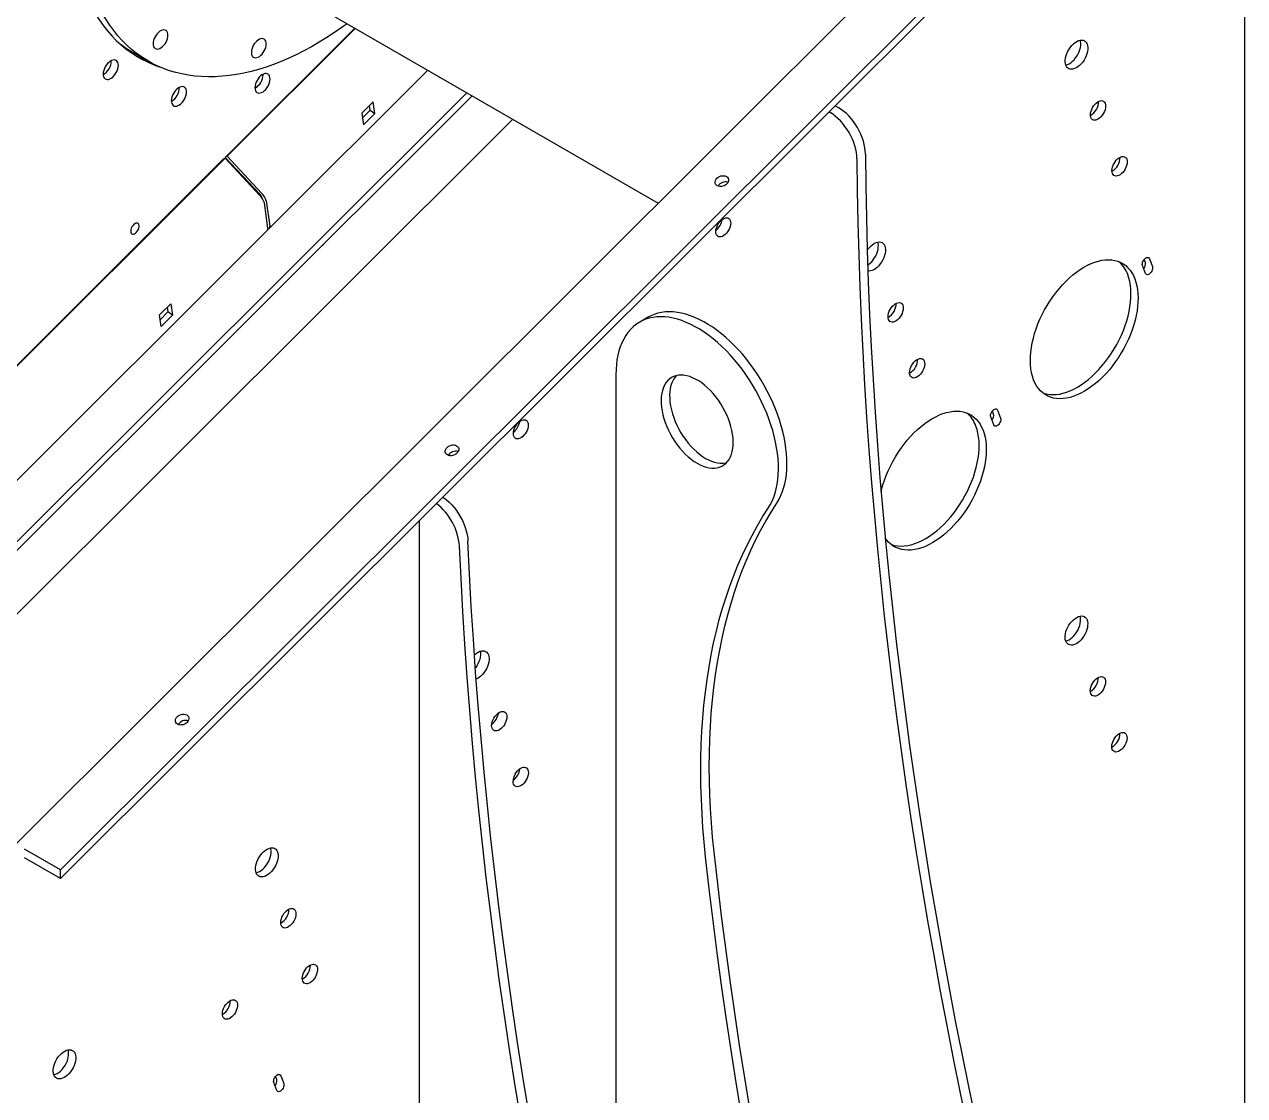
# Model space of a CAD drawing. Header units: millimetres. Extents: x 0 to 55611, y 0 to 32827.
# Drawn here: x 33493 to 34469, y 11760 to 12618 of the extents above; entities that cross this region are included whole.
import ezdxf

# ---------------------------------------------------------------- set-up
doc = ezdxf.new("R2010")
doc.units = ezdxf.units.MM
doc.header["$LTSCALE"] = 10
doc.linetypes.add('SLD-Continua', pattern=[0])
doc.layers.add('EQUIPO', color=30, linetype='SLD-Continua')

msp = doc.modelspace()

# ---------------------------------------------------------------- linework, layer by layer
at = {"layer": 'EQUIPO', "linetype": 'SLD-Continua', "lineweight": 25}
for p, q in [((36266.93, 14735.95), (33481.47, 11957.21)), ((33521.47, 11940.81), (36306.93, 14719.55)), ((36306.93, 14712.6), (33521.47, 11933.86)), ((34469.28, 12759.98), (34469.28, 11439.88)), ((33708.34, 12642.71), (33999.9, 12474.4)), ((33757.07, 12614.58), (33653.38, 12511.14)), ((33757.46, 12614.35), (33654.86, 12512)), ((33579.17, 12595.35), (33591.62, 12588.16)), ((33688.84, 12454.49), (33815.51, 12580.85)), ((33143.13, 11861.01), (33846.67, 12562.85)), ((33147.54, 11858.46), (33851.09, 12560.31)), ((33771.69, 12555.51), (33762.65, 12546.5)), ((33769.44, 12548.9), (33768.89, 12552.72)), ((33773.01, 12546.31), (33771.69, 12555.51)), ((34143.69, 12551.21), (34144.31, 12550.85)), ((33883.49, 12541.6), (33179.95, 11839.75)), ((33762.65, 12546.5), (33763.97, 12537.29)), ((33763.2, 12542.68), (33769.44, 12548.9)), ((33763.97, 12537.29), (33773.01, 12546.31)), ((33769.44, 12548.9), (33773.01, 12546.31)), ((34136.57, 12547.47), (34136.9, 12547.29)), ((34136.9, 12547.29), (34137.53, 12546.93)), ((33654.86, 12512), (33653.38, 12511.14)), ((33654.86, 12512), (33682.5, 12482.48)), ((33651.8, 12509.56), (33053.53, 11912.73)), ((33653.28, 12510.42), (33053.92, 11912.51)), ((33653.28, 12510.42), (33651.8, 12509.56)), ((33680.92, 12480.9), (33653.28, 12510.42)), ((33653.38, 12511.14), (33681.02, 12481.62)), ((33682.69, 12478.89), (33682.7, 12478.75)), ((33687.58, 12454.35), (33684.67, 12474.71)), ((33686.25, 12476.29), (33689.16, 12455.93)), ((33111.96, 11879), (33687.26, 12452.91)), ((34390.05, 12418.17), (34387.59, 12424.54)), ((34389.87, 12426.9), (34388.91, 12429.4)), ((34393.07, 12430.01), (34395.53, 12423.64)), ((33600.74, 12384.97), (33609.77, 12393.99)), ((33602.05, 12375.77), (33600.74, 12384.97)), ((33607.52, 12387.38), (33601.28, 12381.16)), ((33611.09, 12384.78), (33602.05, 12375.77)), ((33606.97, 12391.2), (33607.52, 12387.38)), ((33611.09, 12384.78), (33607.52, 12387.38)), ((33609.77, 12393.99), (33611.09, 12384.78)), ((33991.91, 12383.19), (33985.12, 12379.27)), ((33966.06, 12337.15), (33966.06, 11506.89)), ((34268.36, 12305.68), (34267.39, 12308.18)), ((34271.55, 12308.79), (34274.01, 12302.41)), ((34268.53, 12296.94), (34266.07, 12303.32)), ((33808.56, 12220.26), (33808.56, 11098.43)), ((33521.47, 11940.81), (33492.62, 11957.47)), ((33521.47, 11933.86), (33492.62, 11950.51)), ((33521.47, 11933.86), (33521.47, 11940.81)), ((33694.74, 11764.26), (33692.28, 11770.64)), ((33694.56, 11773), (33693.6, 11775.49)), ((33697.76, 11776.11), (33700.22, 11769.73))]:
    msp.add_line(p, q, dxfattribs=at)
at = {"layer": 'EQUIPO', "linetype": 'SLD-Continua', "lineweight": 25, "flags": 128}
for points in [[(33625.99, 12962.5), (33623.04, 12958.86), (33617.77, 12952.13), (33612.6, 12945.27), (33607.54, 12938.28), (33602.59, 12931.17), (33597.77, 12923.95), (33593.08, 12916.63), (33588.52, 12909.21), (33584.09, 12901.7), (33579.81, 12894.1), (33575.67, 12886.44), (33571.68, 12878.71), (33567.85, 12870.92), (33564.17, 12863.08), (33560.66, 12855.2), (33557.31, 12847.29), (33554.13, 12839.36), (33551.13, 12831.41), (33548.3, 12823.45), (33545.65, 12815.49), (33543.18, 12807.54), (33540.9, 12799.61), (33538.8, 12791.71), (33536.89, 12783.84), (33535.17, 12776.01), (33533.64, 12768.23), (33532.31, 12760.51), (33531.18, 12752.86), (33530.24, 12745.28), (33529.5, 12737.78), (33528.95, 12730.38), (33528.61, 12723.07), (33528.47, 12715.87), (33528.52, 12708.79), (33528.78, 12701.82), (33529.23, 12694.98), (33529.88, 12688.28), (33530.73, 12681.72), (33531.78, 12675.31), (33533.03, 12669.06), (33534.47, 12662.97), (33536.1, 12657.05), (33537.93, 12651.3), (33539.94, 12645.74), (33542.14, 12640.36), (33544.53, 12635.17), (33547.1, 12630.19), (33549.85, 12625.4), (33552.78, 12620.83), (33555.88, 12616.47), (33559.15, 12612.32), (33562.59, 12608.4), (33566.2, 12604.7), (33569.96, 12601.24), (33573.88, 12598.01), (33577.95, 12595.01), (33582.17, 12592.26), (33586.53, 12589.75), (33591.04, 12587.48), (33595.67, 12585.47), (33600.41, 12583.71)], [(33751.02, 12618.07), (33747.05, 12615.21), (33740.94, 12611), (33734.81, 12607), (33728.68, 12603.23), (33722.54, 12599.69), (33716.41, 12596.38), (33710.28, 12593.3), (33704.17, 12590.46), (33698.09, 12587.86), (33692.03, 12585.51), (33686.01, 12583.4), (33680.03, 12581.54), (33674.1, 12579.93), (33668.22, 12578.58), (33662.4, 12577.47), (33656.65, 12576.62), (33650.97, 12576.03), (33645.37, 12575.69), (33639.85, 12575.61), (33634.42, 12575.79), (33629.09, 12576.22), (33623.86, 12576.91), (33618.74, 12577.85), (33613.73, 12579.05), (33608.83, 12580.5), (33604.06, 12582.2), (33599.42, 12584.16), (33594.9, 12586.35), (33590.53, 12588.8), (33586.3, 12591.49), (33582.21, 12594.42), (33578.27, 12597.58), (33574.49, 12600.98), (33570.87, 12604.61), (33567.4, 12608.46), (33564.11, 12612.54), (33560.98, 12616.83), (33558.03, 12621.34), (33555.25, 12626.06), (33552.65, 12630.98), (33550.24, 12636.09), (33548, 12641.41), (33545.96, 12646.91), (33544.1, 12652.59), (33542.43, 12658.44), (33540.95, 12664.47), (33539.67, 12670.66), (33538.58, 12677.01), (33537.69, 12683.51), (33537, 12690.15), (33536.5, 12696.92), (33536.2, 12703.83), (33536.1, 12710.86)], [(33595.67, 12602.06), (33595.77, 12600.86), (33596.07, 12599.81), (33596.56, 12598.96), (33597.22, 12598.33), (33598.03, 12597.95), (33598.96, 12597.82), (33599.98, 12597.95), (33601.06, 12598.34), (33602.16, 12598.97), (33603.23, 12599.83), (33604.26, 12600.88), (33605.19, 12602.08), (33606, 12603.4), (33606.66, 12604.79), (33607.15, 12606.21), (33607.45, 12607.6), (33607.55, 12608.92), (33607.45, 12610.12), (33607.15, 12611.16), (33606.66, 12612.01), (33606, 12612.64), (33605.19, 12613.03), (33604.26, 12613.15), (33603.23, 12613.02), (33602.16, 12612.63), (33601.06, 12612), (33599.98, 12611.15), (33598.96, 12610.1), (33598.03, 12608.89), (33597.22, 12607.57), (33596.56, 12606.18), (33596.07, 12604.77), (33595.77, 12603.38), (33595.67, 12602.06)], [(33674.28, 12595.03), (33674.38, 12593.83), (33674.68, 12592.78), (33675.17, 12591.93), (33675.83, 12591.31), (33676.64, 12590.92), (33677.58, 12590.79), (33678.6, 12590.92), (33679.67, 12591.31), (33680.77, 12591.95), (33681.85, 12592.8), (33682.87, 12593.85), (33683.8, 12595.05), (33684.61, 12596.37), (33685.27, 12597.76), (33685.76, 12599.18), (33686.06, 12600.57), (33686.16, 12601.89), (33686.06, 12603.09), (33685.76, 12604.14), (33685.27, 12604.99), (33684.61, 12605.61), (33683.8, 12606), (33682.87, 12606.13), (33681.85, 12606), (33680.77, 12605.61), (33679.67, 12604.97), (33678.6, 12604.12), (33677.58, 12603.07), (33676.64, 12601.87), (33675.83, 12600.55), (33675.17, 12599.16), (33674.68, 12597.74), (33674.38, 12596.35), (33674.28, 12595.03)], [(34343.28, 12601.85), (34343.65, 12600.56), (34343.81, 12599.11), (34343.78, 12597.53), (34343.55, 12595.85), (34343.12, 12594.12), (34342.5, 12592.38), (34341.71, 12590.65), (34340.76, 12588.99), (34339.69, 12587.42), (34338.5, 12585.99), (34337.23, 12584.72), (34335.9, 12583.65), (34334.55, 12582.79), (34333.2, 12582.17), (34331.89, 12581.8), (34330.65, 12581.68), (34329.49, 12581.83), (34328.46, 12582.24), (34327.56, 12582.89), (34326.83, 12583.78), (34326.27, 12584.88), (34325.9, 12586.18), (34325.74, 12587.63), (34325.77, 12589.21), (34326, 12590.88), (34326.43, 12592.61), (34327.05, 12594.36), (34327.84, 12596.08), (34328.79, 12597.75), (34329.86, 12599.31), (34331.05, 12600.75), (34332.32, 12602.01), (34333.65, 12603.09), (34335, 12603.95), (34336.35, 12604.57), (34337.66, 12604.94), (34338.9, 12605.05), (34340.06, 12604.9), (34341.09, 12604.5), (34341.99, 12603.84), (34342.72, 12602.96), (34343.28, 12601.85)], [(34326.21, 12585.06), (34326.24, 12585.06), (34327.55, 12585.43), (34328.89, 12586.06), (34330.24, 12586.91), (34331.57, 12587.99), (34332.84, 12589.26), (34334.03, 12590.69), (34335.11, 12592.25), (34336.05, 12593.92), (34336.84, 12595.64), (34337.46, 12597.39), (34337.89, 12599.12), (34338.12, 12600.79), (34338.16, 12602.37), (34337.99, 12603.83), (34337.69, 12604.95)], [(33567.44, 12586.98), (33566.96, 12587.88), (33566.31, 12588.55), (33565.49, 12588.97), (33564.55, 12589.13), (33563.51, 12589.03), (33562.41, 12588.66), (33561.29, 12588.04), (33560.18, 12587.18), (33559.13, 12586.13), (33558.16, 12584.92), (33557.32, 12583.58), (33556.62, 12582.16), (33556.1, 12580.71), (33555.77, 12579.28), (33555.65, 12577.92), (33555.73, 12576.67), (33556.01, 12575.58), (33556.49, 12574.69), (33557.15, 12574.02), (33557.96, 12573.6), (33558.91, 12573.43), (33559.94, 12573.54), (33561.04, 12573.91), (33562.16, 12574.53), (33563.27, 12575.38), (33564.33, 12576.43), (33565.29, 12577.65), (33566.14, 12578.99), (33566.83, 12580.41), (33567.35, 12581.86), (33567.68, 12583.29), (33567.81, 12584.65), (33567.73, 12585.9), (33567.44, 12586.98)], [(33688.92, 12576.12), (33688.44, 12577.02), (33687.78, 12577.69), (33686.97, 12578.11), (33686.03, 12578.27), (33684.99, 12578.17), (33683.89, 12577.8), (33682.77, 12577.17), (33681.66, 12576.32), (33680.61, 12575.27), (33679.64, 12574.05), (33678.8, 12572.71), (33678.1, 12571.29), (33677.58, 12569.85), (33677.25, 12568.42), (33677.13, 12567.06), (33677.21, 12565.81), (33677.49, 12564.72), (33677.97, 12563.83), (33678.63, 12563.16), (33679.44, 12562.73), (33680.38, 12562.57), (33681.42, 12562.68), (33682.52, 12563.05), (33683.64, 12563.67), (33684.75, 12564.52), (33685.8, 12565.57), (33686.77, 12566.79), (33687.61, 12568.13), (33688.31, 12569.55), (33688.83, 12571), (33689.16, 12572.43), (33689.29, 12573.79), (33689.2, 12575.03), (33688.92, 12576.12)], [(33622, 12565.62), (33621.52, 12566.51), (33620.86, 12567.18), (33620.05, 12567.6), (33619.11, 12567.77), (33618.07, 12567.66), (33616.97, 12567.29), (33615.85, 12566.67), (33614.74, 12565.82), (33613.68, 12564.77), (33612.72, 12563.55), (33611.87, 12562.21), (33611.18, 12560.79), (33610.66, 12559.34), (33610.33, 12557.91), (33610.2, 12556.55), (33610.28, 12555.3), (33610.57, 12554.22), (33611.05, 12553.32), (33611.71, 12552.65), (33612.52, 12552.23), (33613.46, 12552.07), (33614.5, 12552.17), (33615.6, 12552.54), (33616.72, 12553.16), (33617.83, 12554.01), (33618.88, 12555.07), (33619.85, 12556.28), (33620.69, 12557.62), (33621.39, 12559.04), (33621.91, 12560.49), (33622.24, 12561.92), (33622.36, 12563.28), (33622.28, 12564.53), (33622, 12565.62)], [(34141.45, 12552.35), (34141.68, 12552.24), (34143.69, 12551.21)], [(34165.81, 12513.8), (34165.69, 12516.29), (34165.37, 12518.87), (34164.85, 12521.52), (34164.13, 12524.21), (34163.22, 12526.92), (34162.13, 12529.62), (34160.87, 12532.29), (34159.46, 12534.9), (34157.9, 12537.42), (34156.21, 12539.83), (34154.4, 12542.12), (34152.5, 12544.25), (34150.53, 12546.2), (34148.49, 12547.96), (34146.41, 12549.52), (34144.31, 12550.85)], [(34357.71, 12554.38), (34357.99, 12553.29), (34358.07, 12552.04), (34357.95, 12550.68), (34357.62, 12549.25), (34357.1, 12547.81), (34356.4, 12546.39), (34355.56, 12545.05), (34354.59, 12543.83), (34353.54, 12542.78), (34352.43, 12541.93), (34351.31, 12541.3), (34350.21, 12540.93), (34349.17, 12540.83), (34348.23, 12540.99), (34347.42, 12541.41), (34346.76, 12542.08), (34346.28, 12542.98), (34346, 12544.07), (34345.91, 12545.31), (34346.04, 12546.67), (34346.37, 12548.1), (34346.89, 12549.55), (34347.59, 12550.97), (34348.43, 12552.31), (34349.4, 12553.53), (34350.45, 12554.58), (34351.56, 12555.43), (34352.68, 12556.05), (34353.78, 12556.42), (34354.82, 12556.53), (34355.76, 12556.37), (34356.57, 12555.94), (34357.23, 12555.27), (34357.71, 12554.38)], [(34159.02, 12509.88), (34158.9, 12512.37), (34158.58, 12514.95), (34158.06, 12517.6), (34157.34, 12520.29), (34156.43, 12523), (34155.34, 12525.7), (34154.09, 12528.37), (34152.67, 12530.98), (34151.11, 12533.5), (34149.42, 12535.92), (34147.62, 12538.2), (34145.72, 12540.33), (34143.74, 12542.28), (34141.7, 12544.04), (34139.62, 12545.6), (34137.53, 12546.93)], [(34165.81, 12513.8), (34166.07, 12488.35), (34166.54, 12462.78), (34167.2, 12437.11), (34168.07, 12411.33), (34169.13, 12385.45), (34170.4, 12359.46), (34171.86, 12333.37), (34173.53, 12307.18), (34175.4, 12280.89), (34177.46, 12254.51), (34179.73, 12228.04), (34182.19, 12201.47), (34184.85, 12174.82), (34187.72, 12148.09), (34190.78, 12121.27), (34194.04, 12094.37), (34197.5, 12067.38), (34201.16, 12040.33), (34205.01, 12013.2), (34209.06, 11985.99), (34213.31, 11958.72), (34217.75, 11931.38), (34222.4, 11903.97), (34227.23, 11876.5), (34232.27, 11848.98), (34237.49, 11821.39), (34242.92, 11793.74), (34248.53, 11766.05), (34254.34, 11738.3), (34260.35, 11710.5), (34266.54, 11682.65), (34272.93, 11654.76), (34279.51, 11626.83), (34286.28, 11598.86), (34293.24, 11570.85), (34300.39, 11542.81), (34307.73, 11514.73)], [(34374.93, 12509.69), (34375.21, 12508.6), (34375.29, 12507.35), (34375.17, 12505.99), (34374.84, 12504.56), (34374.32, 12503.11), (34373.62, 12501.7), (34372.78, 12500.35), (34371.81, 12499.14), (34370.76, 12498.09), (34369.65, 12497.23), (34368.53, 12496.61), (34367.43, 12496.24), (34366.39, 12496.14), (34365.45, 12496.3), (34364.64, 12496.72), (34363.98, 12497.39), (34363.5, 12498.29), (34363.21, 12499.37), (34363.13, 12500.62), (34363.26, 12501.98), (34363.59, 12503.41), (34364.11, 12504.86), (34364.8, 12506.28), (34365.65, 12507.62), (34366.62, 12508.84), (34367.67, 12509.89), (34368.78, 12510.74), (34369.9, 12511.36), (34371, 12511.73), (34372.04, 12511.84), (34372.98, 12511.67), (34373.79, 12511.25), (34374.45, 12510.58), (34374.93, 12509.69)], [(34159.02, 12509.88), (34159.29, 12484.43), (34159.75, 12458.87), (34160.41, 12433.19), (34161.28, 12407.41), (34162.34, 12381.53), (34163.61, 12355.54), (34165.08, 12329.45), (34166.74, 12303.26), (34168.61, 12276.97), (34170.67, 12250.59), (34172.94, 12224.12), (34175.4, 12197.56), (34178.07, 12170.9), (34180.93, 12144.17), (34183.99, 12117.35), (34187.25, 12090.45), (34190.71, 12063.47), (34194.37, 12036.41), (34198.22, 12009.28), (34202.27, 11982.07), (34206.52, 11954.8), (34210.97, 11927.46), (34215.61, 11900.05), (34220.44, 11872.59), (34225.48, 11845.06), (34230.71, 11817.47), (34236.13, 11789.82), (34241.74, 11762.13), (34247.55, 11734.38), (34253.56, 11706.58), (34259.75, 11678.73), (34266.14, 11650.85), (34272.72, 11622.91), (34279.49, 11594.94), (34286.45, 11566.93), (34293.61, 11538.89), (34300.95, 11510.81)], [(34047.19, 12488.42), (34046.4, 12489.02), (34045.84, 12489.78), (34045.53, 12490.66), (34045.49, 12491.61), (34045.73, 12492.58), (34046.22, 12493.54), (34046.95, 12494.42), (34047.88, 12495.19), (34048.95, 12495.8), (34050.13, 12496.24), (34051.35, 12496.46), (34052.54, 12496.47), (34053.65, 12496.26), (34054.63, 12495.85), (34055.42, 12495.24), (34055.98, 12494.49), (34056.29, 12493.61), (34056.32, 12492.66), (34056.09, 12491.69), (34055.6, 12490.73), (34054.87, 12489.85), (34053.94, 12489.08), (34052.86, 12488.46), (34051.68, 12488.03), (34050.47, 12487.81), (34049.27, 12487.8), (34048.16, 12488.01), (34047.19, 12488.42)], [(34057.58, 12460.67), (34057.86, 12459.61), (34057.94, 12458.39), (34057.81, 12457.06), (34057.49, 12455.67), (34056.98, 12454.25), (34056.3, 12452.87), (34055.48, 12451.56), (34054.54, 12450.37), (34053.51, 12449.34), (34052.42, 12448.51), (34051.33, 12447.9), (34050.26, 12447.54), (34049.24, 12447.44), (34048.32, 12447.6), (34047.53, 12448.01), (34046.88, 12448.66), (34046.42, 12449.54), (34046.14, 12450.6), (34046.06, 12451.82), (34046.18, 12453.15), (34046.5, 12454.54), (34047.01, 12455.96), (34047.69, 12457.34), (34048.52, 12458.65), (34049.46, 12459.84), (34050.49, 12460.87), (34051.57, 12461.7), (34052.67, 12462.31), (34053.74, 12462.67), (34054.75, 12462.77), (34055.67, 12462.61), (34056.47, 12462.2), (34057.11, 12461.55), (34057.58, 12460.67)], [(33584.3, 12457.26), (33583.92, 12457.91), (33583.35, 12458.32), (33582.65, 12458.46), (33581.84, 12458.33), (33581, 12457.93), (33580.16, 12457.29), (33579.38, 12456.44), (33578.71, 12455.45), (33578.19, 12454.37), (33577.85, 12453.28), (33577.72, 12452.23), (33577.8, 12451.3), (33578.1, 12450.55), (33578.58, 12450.01), (33579.22, 12449.74), (33579.98, 12449.73), (33580.81, 12450), (33581.66, 12450.52), (33582.47, 12451.27), (33583.2, 12452.2), (33583.8, 12453.24), (33584.23, 12454.34), (33584.47, 12455.42), (33584.49, 12456.41), (33584.3, 12457.26)], [(33687.6, 12454.15), (33687.74, 12454.14), (33688.44, 12454.24), (33688.92, 12454.58), (33689.16, 12455.15), (33689.16, 12455.93)], [(34167.21, 12436.8), (34167.84, 12437.68), (34169.03, 12439.11), (34170.3, 12440.38), (34171.63, 12441.46), (34172.98, 12442.32), (34174.32, 12442.94), (34175.64, 12443.31), (34176.88, 12443.42), (34178.04, 12443.27), (34179.07, 12442.87), (34179.97, 12442.21), (34180.7, 12441.32), (34181.26, 12440.22)], [(34167.59, 12424.85), (34168.22, 12425.28), (34169.55, 12426.36), (34170.82, 12427.62), (34172.01, 12429.06), (34173.08, 12430.62), (34174.03, 12432.29), (34174.82, 12434.01), (34175.44, 12435.76), (34175.87, 12437.49), (34176.1, 12439.16), (34176.14, 12440.74), (34175.97, 12442.19), (34175.66, 12443.31)], [(34181.26, 12440.22), (34181.62, 12438.93), (34181.79, 12437.48), (34181.76, 12435.9), (34181.52, 12434.22), (34181.09, 12432.49), (34180.48, 12430.75), (34179.69, 12429.02), (34178.74, 12427.36), (34177.66, 12425.79), (34176.48, 12424.36), (34175.2, 12423.09), (34173.88, 12422.02), (34172.53, 12421.16), (34171.18, 12420.54), (34169.87, 12420.17), (34168.62, 12420.05), (34167.75, 12420.14)], [(34381.43, 12413.99), (34382.34, 12411.28), (34383.06, 12408.4), (34383.59, 12405.36), (34383.91, 12402.17), (34384.03, 12398.84), (34383.95, 12395.4), (34383.67, 12391.85), (34383.2, 12388.22), (34382.52, 12384.53), (34381.65, 12380.78), (34380.59, 12377), (34379.35, 12373.2), (34377.93, 12369.4), (34376.33, 12365.62), (34374.57, 12361.88), (34372.65, 12358.2), (34370.59, 12354.58), (34368.38, 12351.06), (34366.05, 12347.64), (34363.6, 12344.34), (34361.05, 12341.18), (34358.4, 12338.16), (34355.67, 12335.32), (34352.87, 12332.65), (34350.02, 12330.17), (34347.12, 12327.9), (34344.2, 12325.83), (34341.25, 12323.99), (34338.31, 12322.39), (34335.38, 12321.02), (34332.48, 12319.89), (34329.61, 12319.02), (34326.8, 12318.4), (34324.05, 12318.04), (34321.39, 12317.93), (34318.81, 12318.09), (34316.34, 12318.5), (34313.98, 12319.17), (34311.75, 12320.1), (34309.65, 12321.27), (34307.7, 12322.69), (34305.9, 12324.35), (34304.27, 12326.23), (34302.81, 12328.34), (34301.52, 12330.66), (34300.42, 12333.17), (34299.51, 12335.88), (34298.79, 12338.76), (34298.27, 12341.8), (34297.95, 12344.99), (34297.82, 12348.32), (34297.9, 12351.76), (34298.18, 12355.31), (34298.66, 12358.94), (34299.33, 12362.63), (34300.2, 12366.38), (34301.26, 12370.17), (34302.51, 12373.96), (34303.93, 12377.76), (34305.52, 12381.54), (34307.28, 12385.28), (34309.2, 12388.96), (34311.27, 12392.58), (34313.47, 12396.1), (34315.8, 12399.52), (34318.25, 12402.82), (34320.81, 12405.99), (34323.45, 12409), (34326.18, 12411.84), (34328.98, 12414.51), (34331.84, 12416.99), (34334.73, 12419.26), (34337.66, 12421.33), (34340.6, 12423.17), (34343.54, 12424.77), (34346.47, 12426.14), (34349.38, 12427.27), (34352.24, 12428.14), (34355.05, 12428.76), (34357.8, 12429.13), (34360.47, 12429.23), (34363.04, 12429.07), (34365.52, 12428.66), (34367.88, 12427.99), (34370.11, 12427.06), (34372.21, 12425.89), (34374.16, 12424.47), (34375.95, 12422.81), (34377.59, 12420.93), (34379.05, 12418.82), (34380.33, 12416.51), (34381.43, 12413.99)], [(34387.59, 12424.54), (34387.43, 12425.31), (34387.46, 12426.21), (34387.69, 12427.18), (34388.1, 12428.15), (34388.66, 12429.07), (34389.33, 12429.87), (34390.08, 12430.49), (34390.84, 12430.89), (34391.56, 12431.04), (34392.21, 12430.94), (34392.72, 12430.59), (34393.07, 12430.01)], [(34395.53, 12423.64), (34395.69, 12422.87), (34395.66, 12421.98), (34395.43, 12421), (34395.02, 12420.03), (34394.46, 12419.11), (34393.79, 12418.31), (34393.04, 12417.69), (34392.28, 12417.29), (34391.56, 12417.14), (34390.91, 12417.24), (34390.4, 12417.59), (34390.05, 12418.17)], [(34307.75, 12322.65), (34308.32, 12322.44), (34310.68, 12321.77), (34313.15, 12321.35), (34315.73, 12321.2), (34318.4, 12321.3), (34321.14, 12321.66), (34323.96, 12322.28), (34326.82, 12323.16), (34329.73, 12324.28), (34332.66, 12325.65), (34335.6, 12327.26), (34338.54, 12329.1), (34341.46, 12331.16), (34344.36, 12333.44), (34347.21, 12335.91), (34350.01, 12338.58), (34352.74, 12341.43), (34355.39, 12344.44), (34357.95, 12347.6), (34360.4, 12350.9), (34362.73, 12354.32), (34364.93, 12357.85), (34367, 12361.46), (34368.91, 12365.15), (34370.67, 12368.89), (34372.27, 12372.67), (34373.69, 12376.46), (34374.94, 12380.26), (34376, 12384.04), (34376.86, 12387.79), (34377.54, 12391.49), (34378.02, 12395.12), (34378.3, 12398.66), (34378.37, 12402.11), (34378.25, 12405.43), (34377.93, 12408.62), (34377.41, 12411.67), (34376.69, 12414.55), (34375.78, 12417.25)], [(34195.69, 12392.75), (34195.97, 12391.66), (34196.05, 12390.41), (34195.93, 12389.05), (34195.6, 12387.62), (34195.08, 12386.17), (34194.38, 12384.75), (34193.54, 12383.41), (34192.57, 12382.2), (34191.52, 12381.14), (34190.41, 12380.29), (34189.29, 12379.67), (34188.19, 12379.3), (34187.15, 12379.2), (34186.21, 12379.36), (34185.39, 12379.78), (34184.74, 12380.45), (34184.26, 12381.35), (34183.97, 12382.43), (34183.89, 12383.68), (34184.02, 12385.04), (34184.35, 12386.47), (34184.87, 12387.92), (34185.56, 12389.34), (34186.41, 12390.68), (34187.37, 12391.89), (34188.43, 12392.95), (34189.54, 12393.8), (34190.66, 12394.42), (34191.76, 12394.79), (34192.79, 12394.9), (34193.74, 12394.73), (34194.55, 12394.31), (34195.21, 12393.64), (34195.69, 12392.75)], [(34094.81, 12234.26), (34096.46, 12236.99), (34097.94, 12239.93), (34099.23, 12243.05), (34100.33, 12246.37), (34101.25, 12249.85), (34101.97, 12253.5), (34102.5, 12257.31), (34102.82, 12261.25), (34102.95, 12265.32), (34102.88, 12269.51), (34102.62, 12273.81), (34102.15, 12278.19), (34101.49, 12282.65), (34100.64, 12287.18), (34099.59, 12291.75), (34098.36, 12296.37), (34096.94, 12301), (34095.34, 12305.64), (34093.56, 12310.27), (34091.62, 12314.89), (34089.51, 12319.47), (34087.24, 12324), (34084.82, 12328.47), (34082.26, 12332.86), (34079.57, 12337.16), (34076.74, 12341.36), (34073.8, 12345.44), (34070.75, 12349.4), (34067.6, 12353.21), (34064.35, 12356.88), (34061.03, 12360.38), (34057.64, 12363.71), (34054.18, 12366.85), (34050.68, 12369.8), (34047.14, 12372.55), (34043.56, 12375.08), (34039.98, 12377.4), (34036.38, 12379.5), (34032.79, 12381.36), (34029.22, 12382.98), (34025.67, 12384.36), (34022.16, 12385.49), (34018.7, 12386.38), (34015.29, 12387.01), (34011.96, 12387.38), (34008.7, 12387.5), (34005.54, 12387.37), (34002.47, 12386.97), (33999.51, 12386.32), (33996.67, 12385.42), (33993.95, 12384.27), (33991.91, 12383.19)], [(34088.02, 12230.34), (34089.67, 12233.07), (34091.15, 12236.01), (34092.44, 12239.13), (34093.55, 12242.45), (34094.46, 12245.93), (34095.18, 12249.58), (34095.71, 12253.39), (34096.04, 12257.33), (34096.17, 12261.4), (34096.1, 12265.59), (34095.83, 12269.89), (34095.36, 12274.27), (34094.7, 12278.73), (34093.85, 12283.26), (34092.8, 12287.84), (34091.57, 12292.45), (34090.15, 12297.08), (34088.55, 12301.72), (34086.77, 12306.36), (34084.83, 12310.97), (34082.72, 12315.55), (34080.45, 12320.08), (34078.03, 12324.55), (34075.47, 12328.94), (34072.78, 12333.24), (34069.95, 12337.44), (34067.01, 12341.52), (34063.96, 12345.48), (34060.81, 12349.29), (34057.57, 12352.96), (34054.24, 12356.46), (34050.85, 12359.79), (34047.39, 12362.93), (34043.89, 12365.88), (34040.35, 12368.63), (34036.78, 12371.17), (34033.19, 12373.48), (34029.59, 12375.58), (34026, 12377.44), (34022.43, 12379.06), (34018.88, 12380.44), (34015.37, 12381.58), (34011.91, 12382.46), (34008.5, 12383.09), (34005.17, 12383.46), (34001.91, 12383.58), (33998.75, 12383.45), (33995.68, 12383.05), (33992.72, 12382.41), (33989.88, 12381.5), (33987.16, 12380.35), (33984.58, 12378.96), (33982.14, 12377.32), (33979.85, 12375.44), (33977.72, 12373.33), (33975.74, 12371), (33973.94, 12368.45), (33972.32, 12365.68), (33970.87, 12362.72), (33969.6, 12359.56), (33968.53, 12356.22), (33967.64, 12352.71), (33966.95, 12349.04), (33966.46, 12345.21), (33966.16, 12341.25), (33966.06, 12337.15)], [(34212.91, 12348.06), (34213.19, 12346.97), (34213.27, 12345.72), (34213.14, 12344.36), (34212.82, 12342.93), (34212.29, 12341.48), (34211.6, 12340.06), (34210.76, 12338.72), (34209.79, 12337.51), (34208.73, 12336.45), (34207.63, 12335.6), (34206.51, 12334.98), (34205.41, 12334.61), (34204.37, 12334.51), (34203.43, 12334.67), (34202.61, 12335.09), (34201.96, 12335.76), (34201.48, 12336.65), (34201.19, 12337.74), (34201.11, 12338.99), (34201.24, 12340.35), (34201.57, 12341.78), (34202.09, 12343.23), (34202.78, 12344.65), (34203.63, 12345.99), (34204.59, 12347.2), (34205.65, 12348.26), (34206.75, 12349.11), (34207.88, 12349.73), (34208.98, 12350.1), (34210.01, 12350.2), (34210.95, 12350.04), (34211.77, 12349.62), (34212.43, 12348.95), (34212.91, 12348.06)], [(34031.11, 12266.28), (34033.53, 12265.01), (34035.93, 12263.97), (34038.29, 12263.19), (34040.6, 12262.66), (34042.85, 12262.39), (34045.01, 12262.38), (34047.08, 12262.63), (34049.03, 12263.14), (34050.86, 12263.91), (34052.55, 12264.93), (34054.09, 12266.19), (34055.47, 12267.69), (34056.68, 12269.4), (34057.71, 12271.33), (34058.55, 12273.46), (34059.2, 12275.78), (34059.65, 12278.26), (34059.91, 12280.88), (34059.96, 12283.64), (34059.81, 12286.52), (34059.45, 12289.48), (34058.9, 12292.52), (34058.15, 12295.6), (34057.22, 12298.71), (34056.1, 12301.83), (34054.8, 12304.94), (34053.34, 12308), (34051.73, 12311.01), (34049.96, 12313.93), (34048.07, 12316.76), (34046.06, 12319.47), (34043.94, 12322.03), (34041.73, 12324.44), (34039.45, 12326.68), (34037.11, 12328.72), (34034.73, 12330.56), (34032.32, 12332.19), (34029.91, 12333.58), (34027.5, 12334.74), (34025.12, 12335.65), (34022.78, 12336.3), (34020.49, 12336.7), (34018.29, 12336.84), (34016.17, 12336.72), (34014.16, 12336.34), (34012.26, 12335.7), (34010.5, 12334.81), (34008.88, 12333.67), (34007.42, 12332.29), (34006.13, 12330.68), (34005.01, 12328.85), (34004.07, 12326.82), (34003.33, 12324.6), (34002.77, 12322.2), (34002.42, 12319.64), (34002.27, 12316.95), (34002.32, 12314.13), (34002.57, 12311.21), (34003.03, 12308.21), (34003.68, 12305.14), (34004.52, 12302.04), (34005.55, 12298.92), (34006.75, 12295.81), (34008.13, 12292.72), (34009.67, 12289.68), (34011.36, 12286.71), (34013.19, 12283.83), (34015.15, 12281.07), (34017.22, 12278.43), (34019.38, 12275.94), (34021.63, 12273.61), (34023.94, 12271.47), (34026.3, 12269.53), (34028.7, 12267.79), (34031.11, 12266.28)], [(34014.39, 12336.4), (34014.21, 12336.21), (34012.92, 12334.6), (34011.8, 12332.77), (34010.86, 12330.74), (34010.11, 12328.52), (34009.56, 12326.12), (34009.21, 12323.56), (34009.06, 12320.87), (34009.11, 12318.05), (34009.36, 12315.13), (34009.81, 12312.12), (34010.46, 12309.06), (34011.31, 12305.96), (34012.34, 12302.84), (34013.54, 12299.73), (34014.92, 12296.64), (34016.46, 12293.6), (34018.15, 12290.63), (34019.98, 12287.75), (34021.94, 12284.98), (34024, 12282.35), (34026.17, 12279.86), (34028.41, 12277.53), (34030.73, 12275.39), (34033.09, 12273.45), (34035.49, 12271.71), (34037.9, 12270.2)], [(34178.35, 12243.81), (34178.69, 12245.16), (34179.74, 12248.94), (34180.99, 12252.74), (34182.41, 12256.54), (34184.01, 12260.31), (34185.77, 12264.05), (34187.69, 12267.74), (34189.75, 12271.35), (34191.95, 12274.88), (34194.29, 12278.3), (34196.73, 12281.6), (34199.29, 12284.76), (34201.94, 12287.77), (34204.67, 12290.62), (34207.47, 12293.29), (34210.32, 12295.77), (34213.22, 12298.04), (34216.14, 12300.1), (34219.08, 12301.94), (34222.03, 12303.55), (34224.96, 12304.92), (34227.86, 12306.05), (34230.72, 12306.92), (34233.54, 12307.54), (34236.28, 12307.9), (34238.95, 12308.01), (34241.53, 12307.85), (34244, 12307.43), (34246.36, 12306.76), (34248.59, 12305.84), (34250.69, 12304.66), (34252.64, 12303.25), (34254.44, 12301.59), (34256.07, 12299.7), (34257.53, 12297.6), (34258.82, 12295.28), (34259.92, 12292.76)], [(34266.07, 12303.32), (34265.91, 12304.08), (34265.94, 12304.98), (34266.17, 12305.95), (34266.58, 12306.93), (34267.14, 12307.85), (34267.82, 12308.64), (34268.56, 12309.26), (34269.32, 12309.66), (34270.05, 12309.82), (34270.69, 12309.72), (34271.2, 12309.37), (34271.55, 12308.79)], [(33895.56, 12299.04), (33895.84, 12297.98), (33895.91, 12296.76), (33895.79, 12295.43), (33895.47, 12294.04), (33894.96, 12292.62), (33894.28, 12291.24), (33893.46, 12289.93), (33892.51, 12288.74), (33891.48, 12287.71), (33890.4, 12286.88), (33889.31, 12286.27), (33888.23, 12285.91), (33887.22, 12285.81), (33886.3, 12285.96), (33885.5, 12286.38), (33884.86, 12287.03), (33884.39, 12287.91), (33884.12, 12288.97), (33884.04, 12290.19), (33884.16, 12291.51), (33884.48, 12292.91), (33884.99, 12294.33), (33885.67, 12295.71), (33886.49, 12297.02), (33887.44, 12298.21), (33888.47, 12299.24), (33889.55, 12300.07), (33890.64, 12300.68), (33891.72, 12301.04), (33892.73, 12301.14), (33893.65, 12300.98), (33894.45, 12300.57), (33895.09, 12299.92), (33895.56, 12299.04)], [(34274.01, 12302.41), (34274.18, 12301.65), (34274.14, 12300.75), (34273.91, 12299.78), (34273.51, 12298.8), (34272.94, 12297.88), (34272.27, 12297.09), (34271.53, 12296.47), (34270.76, 12296.07), (34270.04, 12295.91), (34269.4, 12296.02), (34268.88, 12296.37), (34268.53, 12296.94)], [(34259.92, 12292.76), (34260.83, 12290.06), (34261.55, 12287.18), (34262.07, 12284.13), (34262.39, 12280.94), (34262.51, 12277.62), (34262.44, 12274.17), (34262.16, 12270.63), (34261.68, 12267), (34261, 12263.3), (34260.14, 12259.55), (34259.08, 12255.77), (34257.83, 12251.97), (34256.41, 12248.18), (34254.81, 12244.4), (34253.05, 12240.66), (34251.14, 12236.97), (34249.07, 12233.36), (34246.87, 12229.83), (34244.53, 12226.41), (34242.09, 12223.11), (34239.53, 12219.95), (34236.88, 12216.94), (34234.15, 12214.09), (34231.35, 12211.42), (34228.5, 12208.95), (34225.6, 12206.67), (34222.68, 12204.61), (34219.74, 12202.77), (34216.8, 12201.16), (34213.87, 12199.79), (34210.96, 12198.67), (34208.1, 12197.79), (34205.28, 12197.17), (34202.54, 12196.81), (34199.87, 12196.71), (34197.29, 12196.86), (34194.82, 12197.28), (34192.46, 12197.95), (34190.23, 12198.88), (34188.13, 12200.05), (34186.18, 12201.47), (34184.38, 12203.12), (34182.75, 12205.01), (34181.71, 12206.45)], [(34186.24, 12201.42), (34186.8, 12201.22), (34189.16, 12200.54), (34191.64, 12200.13), (34194.21, 12199.97), (34196.88, 12200.08), (34199.63, 12200.44), (34202.44, 12201.06), (34205.3, 12201.93), (34208.21, 12203.06), (34211.14, 12204.43), (34214.08, 12206.04), (34217.02, 12207.88), (34219.95, 12209.94), (34222.84, 12212.21), (34225.7, 12214.69), (34228.5, 12217.36), (34231.23, 12220.21), (34233.87, 12223.22), (34236.43, 12226.38), (34238.88, 12229.68), (34241.21, 12233.1), (34243.41, 12236.62), (34245.48, 12240.24), (34247.4, 12243.92), (34249.16, 12247.66), (34250.75, 12251.44), (34252.18, 12255.24), (34253.42, 12259.04), (34254.48, 12262.82), (34255.35, 12266.57), (34256.02, 12270.27), (34256.5, 12273.9), (34256.78, 12277.44), (34256.86, 12280.88), (34256.73, 12284.21), (34256.41, 12287.4), (34255.89, 12290.44), (34255.17, 12293.32), (34254.26, 12296.03)], [(33831.16, 12272.91), (33830.37, 12273.52), (33829.81, 12274.27), (33829.5, 12275.15), (33829.46, 12276.1), (33829.7, 12277.07), (33830.19, 12278.03), (33830.92, 12278.91), (33831.85, 12279.68), (33832.92, 12280.3), (33834.1, 12280.73), (33835.32, 12280.95), (33836.51, 12280.96), (33837.62, 12280.75), (33838.6, 12280.34), (33839.39, 12279.74), (33839.95, 12278.98), (33840.26, 12278.1), (33840.29, 12277.15), (33840.06, 12276.18), (33839.57, 12275.22), (33838.84, 12274.34), (33837.91, 12273.57), (33836.83, 12272.96), (33835.65, 12272.52), (33834.44, 12272.3), (33833.24, 12272.29), (33832.13, 12272.5), (33831.16, 12272.91)], [(34037.9, 12270.2), (34040.32, 12268.93), (34042.71, 12267.89), (34045.08, 12267.11), (34047.39, 12266.58), (34049.64, 12266.31), (34051.8, 12266.3), (34053.87, 12266.55), (34054.62, 12266.72)], [(33827.46, 12239.11), (33828.35, 12238.51), (33830.5, 12236.89), (33832.61, 12235.04), (33834.65, 12232.99), (33836.6, 12230.76), (33838.45, 12228.36), (33840.17, 12225.83), (33841.75, 12223.19), (33843.17, 12220.47), (33844.41, 12217.69), (33845.47, 12214.88), (33846.33, 12212.08), (33846.98, 12209.3), (33847.42, 12206.59), (33847.64, 12203.96)], [(34037.91, 11951.38), (34036.73, 11962.96), (34035.77, 11974.45), (34035.02, 11985.84), (34034.48, 11997.13), (34034.15, 12008.3), (34034.02, 12019.36), (34034.11, 12030.3), (34034.41, 12041.11), (34034.91, 12051.79), (34035.63, 12062.34), (34036.56, 12072.74), (34037.69, 12083), (34039.04, 12093.1), (34040.59, 12103.05), (34042.34, 12112.83), (34044.31, 12122.45), (34046.48, 12131.9), (34048.85, 12141.17), (34051.43, 12150.26), (34054.2, 12159.17), (34057.18, 12167.89), (34060.36, 12176.41), (34063.73, 12184.74), (34067.3, 12192.87), (34071.06, 12200.79), (34075.02, 12208.5), (34079.17, 12216), (34083.5, 12223.28), (34088.02, 12230.34)], [(34044.69, 11955.3), (34043.52, 11966.88), (34042.56, 11978.37), (34041.81, 11989.76), (34041.27, 12001.05), (34040.93, 12012.22), (34040.81, 12023.28), (34040.9, 12034.22), (34041.19, 12045.03), (34041.7, 12055.71), (34042.42, 12066.26), (34043.34, 12076.66), (34044.48, 12086.91), (34045.82, 12097.02), (34047.37, 12106.96), (34049.13, 12116.75), (34051.1, 12126.37), (34053.27, 12135.82), (34055.64, 12145.09), (34058.21, 12154.18), (34060.99, 12163.09), (34063.97, 12171.81), (34067.15, 12180.33), (34070.52, 12188.66), (34074.09, 12196.79), (34077.85, 12204.71), (34081.81, 12212.42), (34085.95, 12219.92), (34090.29, 12227.2), (34094.81, 12234.26)], [(33979.64, 11325.33), (33972.26, 11353.54), (33965.08, 11381.72), (33958.08, 11409.86), (33951.28, 11437.97), (33944.68, 11466.03), (33938.26, 11494.05), (33932.04, 11522.03), (33926.02, 11549.96), (33920.19, 11577.84), (33914.55, 11605.67), (33909.11, 11633.45), (33903.87, 11661.16), (33898.83, 11688.82), (33893.98, 11716.42), (33889.33, 11743.95), (33884.88, 11771.42), (33880.62, 11798.82), (33876.57, 11826.15), (33872.71, 11853.41), (33869.06, 11880.59), (33865.6, 11907.69), (33862.35, 11934.71), (33859.29, 11961.65), (33856.44, 11988.51), (33853.79, 12015.28), (33851.33, 12041.96), (33849.08, 12068.55), (33847.03, 12095.04), (33845.19, 12121.44), (33843.54, 12147.74), (33842.1, 12173.94), (33840.86, 12200.04)], [(33986.42, 11329.25), (33979.05, 11357.46), (33971.86, 11385.64), (33964.87, 11413.78), (33958.07, 11441.88), (33951.46, 11469.95), (33945.05, 11497.97), (33938.83, 11525.95), (33932.81, 11553.88), (33926.97, 11581.76), (33921.34, 11609.59), (33915.9, 11637.37), (33910.66, 11665.08), (33905.61, 11692.74), (33900.77, 11720.34), (33896.12, 11747.87), (33891.66, 11775.34), (33887.41, 11802.74), (33883.36, 11830.07), (33879.5, 11857.32), (33875.85, 11884.5), (33872.39, 11911.61), (33869.14, 11938.63), (33866.08, 11965.57), (33863.23, 11992.43), (33860.57, 12019.2), (33858.12, 12045.88), (33855.87, 12072.46), (33853.82, 12098.96), (33851.97, 12125.36), (33850.33, 12151.66), (33848.89, 12177.86), (33847.64, 12203.96)], [(34343.18, 12140.87), (34343.55, 12139.57), (34343.72, 12138.12), (34343.68, 12136.54), (34343.45, 12134.87), (34343.02, 12133.14), (34342.4, 12131.39), (34341.61, 12129.67), (34340.66, 12128), (34339.59, 12126.44), (34338.4, 12125), (34337.13, 12123.73), (34335.8, 12122.66), (34334.45, 12121.8), (34333.1, 12121.18), (34331.79, 12120.81), (34330.55, 12120.7), (34329.39, 12120.84), (34328.36, 12121.25), (34327.46, 12121.9), (34326.73, 12122.79), (34326.17, 12123.9), (34325.8, 12125.19), (34325.64, 12126.64), (34325.67, 12128.22), (34325.9, 12129.9), (34326.34, 12131.63), (34326.95, 12133.37), (34327.74, 12135.1), (34328.69, 12136.76), (34329.76, 12138.33), (34330.95, 12139.76), (34332.22, 12141.03), (34333.55, 12142.1), (34334.9, 12142.96), (34336.25, 12143.58), (34337.56, 12143.95), (34338.8, 12144.07), (34339.96, 12143.92), (34341, 12143.51), (34341.89, 12142.86), (34342.62, 12141.97), (34343.18, 12140.87)], [(34326.11, 12124.07), (34326.14, 12124.07), (34327.45, 12124.45), (34328.79, 12125.07), (34330.14, 12125.93), (34331.47, 12127), (34332.74, 12128.27), (34333.93, 12129.7), (34335.01, 12131.27), (34335.95, 12132.93), (34336.74, 12134.65), (34337.36, 12136.4), (34337.79, 12138.13), (34338.02, 12139.8), (34338.06, 12141.39), (34337.89, 12142.84), (34337.59, 12143.96)], [(33852.82, 12112.99), (33853.04, 12113.2), (33854.37, 12114.28), (33855.72, 12115.13), (33857.07, 12115.75), (33858.38, 12116.13), (33859.62, 12116.24), (33860.78, 12116.09), (33861.82, 12115.68), (33862.71, 12115.03), (33863.44, 12114.14), (33864, 12113.04)], [(33857.53, 12115.91), (33857.58, 12115.67), (33857.75, 12114.21), (33857.71, 12112.63), (33857.48, 12110.96), (33857.05, 12109.23), (33856.43, 12107.48), (33855.64, 12105.76), (33854.7, 12104.09), (33853.62, 12102.53), (33853.57, 12102.46)], [(33857.53, 12115.91), (33857.58, 12115.67), (33857.75, 12114.21), (33857.71, 12112.63), (33857.48, 12110.96), (33857.05, 12109.23), (33856.43, 12107.48), (33855.64, 12105.76), (33854.7, 12104.09), (33853.62, 12102.53), (33853.57, 12102.46)], [(33864, 12113.04), (33864.37, 12111.75), (33864.54, 12110.29), (33864.5, 12108.71), (33864.27, 12107.04), (33863.84, 12105.31), (33863.22, 12103.56), (33862.43, 12101.84), (33861.48, 12100.18), (33860.41, 12098.61), (33859.22, 12097.18), (33857.95, 12095.91), (33856.62, 12094.83), (33855.27, 12093.98), (33854.23, 12093.48)], [(34357.61, 12093.39), (34357.89, 12092.3), (34357.97, 12091.06), (34357.85, 12089.69), (34357.52, 12088.27), (34357, 12086.82), (34356.3, 12085.4), (34355.46, 12084.06), (34354.49, 12082.84), (34353.44, 12081.79), (34352.33, 12080.94), (34351.21, 12080.32), (34350.11, 12079.95), (34349.07, 12079.84), (34348.13, 12080), (34347.32, 12080.42), (34346.66, 12081.09), (34346.18, 12081.99), (34345.9, 12083.08), (34345.81, 12084.32), (34345.94, 12085.68), (34346.27, 12087.11), (34346.79, 12088.56), (34347.49, 12089.98), (34348.33, 12091.32), (34349.3, 12092.54), (34350.35, 12093.59), (34351.46, 12094.44), (34352.58, 12095.06), (34353.68, 12095.43), (34354.72, 12095.54), (34355.66, 12095.38), (34356.47, 12094.96), (34357.13, 12094.29), (34357.61, 12093.39)], [(33615.13, 12057.4), (33614.34, 12058.01), (33613.78, 12058.76), (33613.47, 12059.64), (33613.43, 12060.59), (33613.67, 12061.57), (33614.16, 12062.52), (33614.89, 12063.4), (33615.82, 12064.17), (33616.89, 12064.79), (33618.07, 12065.22), (33619.29, 12065.44), (33620.48, 12065.45), (33621.59, 12065.24), (33622.57, 12064.83), (33623.36, 12064.23), (33623.92, 12063.47), (33624.23, 12062.59), (33624.26, 12061.64), (33624.03, 12060.67), (33623.54, 12059.71), (33622.81, 12058.83), (33621.88, 12058.06), (33620.8, 12057.45), (33619.62, 12057.02), (33618.41, 12056.79), (33617.21, 12056.78), (33616.1, 12056.99), (33615.13, 12057.4)], [(33878.43, 12065.56), (33878.71, 12064.48), (33878.79, 12063.23), (33878.67, 12061.87), (33878.34, 12060.44), (33877.82, 12058.99), (33877.12, 12057.57), (33876.28, 12056.23), (33875.31, 12055.01), (33874.26, 12053.96), (33873.15, 12053.11), (33872.03, 12052.49), (33870.93, 12052.12), (33869.89, 12052.01), (33868.95, 12052.18), (33868.14, 12052.6), (33867.48, 12053.27), (33867, 12054.16), (33866.72, 12055.25), (33866.63, 12056.5), (33866.76, 12057.86), (33867.09, 12059.29), (33867.61, 12060.74), (33868.31, 12062.15), (33869.15, 12063.5), (33870.12, 12064.71), (33871.17, 12065.76), (33872.28, 12066.62), (33873.4, 12067.24), (33874.5, 12067.61), (33875.54, 12067.71), (33876.48, 12067.55), (33877.29, 12067.13), (33877.95, 12066.46), (33878.43, 12065.56)], [(34374.83, 12048.7), (34375.11, 12047.61), (34375.19, 12046.36), (34375.07, 12045), (34374.74, 12043.57), (34374.22, 12042.13), (34373.52, 12040.71), (34372.68, 12039.37), (34371.71, 12038.15), (34370.66, 12037.1), (34369.55, 12036.25), (34368.43, 12035.63), (34367.33, 12035.26), (34366.29, 12035.15), (34365.35, 12035.31), (34364.54, 12035.73), (34363.88, 12036.4), (34363.4, 12037.3), (34363.11, 12038.39), (34363.03, 12039.63), (34363.16, 12040.99), (34363.49, 12042.42), (34364.01, 12043.87), (34364.71, 12045.29), (34365.55, 12046.63), (34366.52, 12047.85), (34367.57, 12048.9), (34368.68, 12049.75), (34369.8, 12050.37), (34370.9, 12050.74), (34371.94, 12050.85), (34372.88, 12050.69), (34373.69, 12050.26), (34374.35, 12049.59), (34374.83, 12048.7)], [(33895.65, 12020.87), (33895.93, 12019.78), (33896.01, 12018.54), (33895.89, 12017.18), (33895.56, 12015.75), (33895.04, 12014.3), (33894.34, 12012.88), (33893.5, 12011.54), (33892.53, 12010.32), (33891.48, 12009.27), (33890.37, 12008.42), (33889.25, 12007.8), (33888.15, 12007.43), (33887.11, 12007.32), (33886.17, 12007.48), (33885.36, 12007.91), (33884.7, 12008.58), (33884.22, 12009.47), (33883.93, 12010.56), (33883.85, 12011.81), (33883.98, 12013.17), (33884.31, 12014.6), (33884.83, 12016.04), (33885.53, 12017.46), (33886.37, 12018.8), (33887.34, 12020.02), (33888.39, 12021.07), (33889.5, 12021.92), (33890.62, 12022.55), (33891.72, 12022.92), (33892.76, 12023.02), (33893.7, 12022.86), (33894.51, 12022.44), (33895.17, 12021.77), (33895.65, 12020.87)], [(33695.19, 11955.33), (33695.56, 11954.03), (33695.72, 11952.58), (33695.69, 11951), (33695.46, 11949.33), (33695.02, 11947.6), (33694.41, 11945.85), (33693.62, 11944.13), (33692.67, 11942.46), (33691.6, 11940.9), (33690.41, 11939.46), (33689.14, 11938.2), (33687.81, 11937.12), (33686.46, 11936.26), (33685.11, 11935.64), (33683.8, 11935.27), (33682.56, 11935.16), (33681.4, 11935.31), (33680.36, 11935.71), (33679.47, 11936.37), (33678.74, 11937.25), (33678.18, 11938.36), (33677.81, 11939.65), (33677.64, 11941.1), (33677.68, 11942.68), (33677.91, 11944.36), (33678.34, 11946.09), (33678.96, 11947.83), (33679.75, 11949.56), (33680.7, 11951.22), (33681.77, 11952.79), (33682.96, 11954.22), (33684.23, 11955.49), (33685.56, 11956.56), (33686.91, 11957.42), (33688.26, 11958.04), (33689.57, 11958.41), (33690.81, 11958.53), (33691.97, 11958.38), (33693, 11957.97), (33693.9, 11957.32), (33694.63, 11956.43), (33695.19, 11955.33)], [(33678.12, 11938.53), (33678.15, 11938.54), (33679.46, 11938.91), (33680.8, 11939.53), (33682.15, 11940.39), (33683.48, 11941.46), (33684.75, 11942.73), (33685.94, 11944.16), (33687.02, 11945.73), (33687.96, 11947.39), (33688.75, 11949.12), (33689.37, 11950.86), (33689.8, 11952.59), (33690.03, 11954.27), (33690.07, 11955.85), (33689.9, 11957.3), (33689.6, 11958.42)], [(34147.08, 11403.7), (34140.26, 11430.48), (34133.63, 11457.22), (34127.19, 11483.92), (34120.95, 11510.59), (34114.9, 11537.21), (34109.04, 11563.78), (34103.37, 11590.31), (34097.9, 11616.79), (34092.63, 11643.21), (34087.55, 11669.58), (34082.66, 11695.89), (34077.98, 11722.14), (34073.48, 11748.33), (34069.19, 11774.46), (34065.1, 11800.51), (34061.2, 11826.5), (34057.5, 11852.41), (34054, 11878.25), (34050.7, 11904.02), (34047.6, 11929.7), (34044.69, 11955.3)], [(34140.29, 11399.78), (34133.47, 11426.56), (34126.84, 11453.3), (34120.4, 11480), (34114.16, 11506.67), (34108.11, 11533.29), (34102.25, 11559.86), (34096.58, 11586.39), (34091.11, 11612.87), (34085.84, 11639.29), (34080.76, 11665.66), (34075.87, 11691.97), (34071.19, 11718.22), (34066.7, 11744.41), (34062.4, 11770.54), (34058.31, 11796.59), (34054.41, 11822.58), (34050.71, 11848.5), (34047.21, 11874.34), (34043.91, 11900.1), (34040.81, 11925.78), (34037.91, 11951.38)], [(33709.62, 11907.85), (33709.9, 11906.76), (33709.98, 11905.52), (33709.86, 11904.16), (33709.53, 11902.73), (33709.01, 11901.28), (33708.31, 11899.86), (33707.47, 11898.52), (33706.5, 11897.3), (33705.45, 11896.25), (33704.34, 11895.4), (33703.22, 11894.78), (33702.12, 11894.41), (33701.08, 11894.3), (33700.14, 11894.46), (33699.33, 11894.88), (33698.67, 11895.56), (33698.19, 11896.45), (33697.9, 11897.54), (33697.82, 11898.78), (33697.95, 11900.15), (33698.28, 11901.57), (33698.8, 11903.02), (33699.49, 11904.44), (33700.34, 11905.78), (33701.31, 11907), (33702.36, 11908.05), (33703.47, 11908.9), (33704.59, 11909.52), (33705.69, 11909.89), (33706.73, 11910), (33707.67, 11909.84), (33708.48, 11909.42), (33709.14, 11908.75), (33709.62, 11907.85)], [(33726.84, 11863.16), (33727.12, 11862.07), (33727.2, 11860.83), (33727.08, 11859.46), (33726.75, 11858.04), (33726.23, 11856.59), (33725.53, 11855.17), (33724.69, 11853.83), (33723.72, 11852.61), (33722.67, 11851.56), (33721.56, 11850.71), (33720.44, 11850.09), (33719.34, 11849.72), (33718.3, 11849.61), (33717.36, 11849.77), (33716.55, 11850.19), (33715.89, 11850.86), (33715.41, 11851.76), (33715.12, 11852.85), (33715.04, 11854.09), (33715.17, 11855.45), (33715.5, 11856.88), (33716.02, 11858.33), (33716.71, 11859.75), (33717.56, 11861.09), (33718.53, 11862.31), (33719.58, 11863.36), (33720.69, 11864.21), (33721.81, 11864.83), (33722.91, 11865.2), (33723.95, 11865.31), (33724.89, 11865.15), (33725.7, 11864.73), (33726.36, 11864.05), (33726.84, 11863.16)], [(33662.86, 11834.79), (33663.14, 11833.7), (33663.22, 11832.45), (33663.1, 11831.09), (33662.77, 11829.66), (33662.25, 11828.21), (33661.55, 11826.79), (33660.71, 11825.45), (33659.74, 11824.24), (33658.69, 11823.18), (33657.58, 11822.33), (33656.46, 11821.71), (33655.36, 11821.34), (33654.32, 11821.24), (33653.38, 11821.4), (33652.56, 11821.82), (33651.91, 11822.49), (33651.43, 11823.39), (33651.14, 11824.47), (33651.06, 11825.72), (33651.19, 11827.08), (33651.52, 11828.51), (33652.04, 11829.96), (33652.73, 11831.38), (33653.58, 11832.72), (33654.54, 11833.93), (33655.6, 11834.99), (33656.71, 11835.84), (33657.83, 11836.46), (33658.93, 11836.83), (33659.96, 11836.94), (33660.91, 11836.77), (33661.72, 11836.35), (33662.38, 11835.68), (33662.86, 11834.79)], [(33533.17, 11793.69), (33533.53, 11792.4), (33533.7, 11790.95), (33533.67, 11789.37), (33533.43, 11787.69), (33533, 11785.96), (33532.39, 11784.22), (33531.6, 11782.49), (33530.65, 11780.83), (33529.57, 11779.27), (33528.38, 11777.83), (33527.11, 11776.56), (33525.79, 11775.49), (33524.44, 11774.63), (33523.09, 11774.01), (33521.78, 11773.64), (33520.53, 11773.53), (33519.38, 11773.67), (33518.34, 11774.08), (33517.45, 11774.73), (33516.71, 11775.62), (33516.16, 11776.73), (33515.79, 11778.02), (33515.62, 11779.47), (33515.66, 11781.05), (33515.89, 11782.73), (33516.32, 11784.46), (33516.94, 11786.2), (33517.73, 11787.93), (33518.67, 11789.59), (33519.75, 11791.15), (33520.94, 11792.59), (33522.21, 11793.86), (33523.54, 11794.93), (33524.89, 11795.79), (33526.23, 11796.41), (33527.54, 11796.78), (33528.79, 11796.89), (33529.95, 11796.75), (33530.98, 11796.34), (33531.88, 11795.69), (33532.61, 11794.8), (33533.17, 11793.69)], [(33516.09, 11776.9), (33516.12, 11776.9), (33517.43, 11777.28), (33518.78, 11777.9), (33520.13, 11778.75), (33521.46, 11779.83), (33522.73, 11781.1), (33523.92, 11782.53), (33524.99, 11784.1), (33525.94, 11785.76), (33526.73, 11787.48), (33527.35, 11789.23), (33527.78, 11790.96), (33528.01, 11792.63), (33528.04, 11794.22), (33527.88, 11795.67), (33527.57, 11796.79)], [(33692.28, 11770.64), (33692.11, 11771.4), (33692.15, 11772.3), (33692.38, 11773.27), (33692.79, 11774.25), (33693.35, 11775.17), (33694.02, 11775.96), (33694.77, 11776.58), (33695.53, 11776.98), (33696.25, 11777.14), (33696.89, 11777.04), (33697.41, 11776.68), (33697.76, 11776.11)], [(33700.22, 11769.73), (33700.38, 11768.97), (33700.35, 11768.07), (33700.12, 11767.1), (33699.71, 11766.12), (33699.15, 11765.2), (33698.47, 11764.41), (33697.73, 11763.79), (33696.97, 11763.39), (33696.24, 11763.23), (33695.6, 11763.33), (33695.09, 11763.68), (33694.74, 11764.26)]]:
    msp.add_lwpolyline(points, dxfattribs=at)
at = {"layer": 'EQUIPO', "linetype": 'SLD-Continua', "lineweight": 25}
for centre, radius, start, end in [((33624.15, 12673.22), 89.93, 231.51137, 239.9904), ((33623.91, 12672.97), 90.8, 242.10403, 249.35667), ((33549.37, 12588.42), 12.76, 299.50536, 0.50002), ((33670.85, 12577.55), 12.76, 299.50536, 0.50002), ((33603.93, 12567.05), 12.76, 299.50536, 0.50002), ((34339.64, 12555.81), 12.76, 299.50537, 0.50001), ((34356.86, 12511.12), 12.76, 299.50536, 0.50002), ((33673.11, 12472.55), 13.67, 15.87795, 46.584), ((34053.79, 12484.64), 6.83, 72.48295, 149.66014), ((33671.53, 12470.97), 13.67, 15.87795, 46.584), ((33676.87, 12477.23), 6.05, 15.87795, 46.584), ((33686.1, 12453.93), 1.54, 318.72642, 16.05935), ((34037.81, 12463.3), 13.41, 308.35311, 351.65227), ((33723.1, 12449.81), 12.24, 308.38174, 321.47984), ((34352.61, 12408.94), 24.61, 19.75192, 49.96222), ((34384.52, 12425.75), 5.48, 317.44643, 12.14304), ((34177.62, 12394.18), 12.76, 299.50536, 0.50002), ((33654, 12380.87), 12.24, 308.38174, 321.47984), ((34194.84, 12349.49), 12.76, 299.50536, 0.50002), ((34231.1, 12287.71), 24.61, 19.75192, 49.96222), ((33875.78, 12301.67), 13.41, 308.35311, 351.65227), ((34263, 12304.53), 5.48, 317.44641, 12.1431), ((33837.76, 12269.13), 6.83, 72.48294, 149.66014), ((33793.31, 12196.18), 47.7, 4.64151, 52.48768), ((33498.78, 12226.03), 12.24, 308.38174, 321.47984), ((34339.54, 12094.82), 12.76, 299.50536, 0.50002), ((33858.43, 12068.11), 13.64, 307.22624, 352.77914), ((33621.73, 12053.63), 6.83, 72.48294, 149.66015), ((34356.76, 12050.13), 12.76, 299.50536, 0.50002), ((33875.65, 12023.42), 13.64, 307.22624, 352.77914), ((33691.55, 11909.28), 12.76, 299.50536, 0.50002), ((33708.77, 11864.59), 12.76, 299.50536, 0.50002), ((33644.79, 11836.22), 12.76, 299.50536, 0.50002), ((33689.21, 11771.84), 5.48, 317.44643, 12.14304)]:
    msp.add_arc(centre, radius, start, end, dxfattribs=at)

doc.saveas('drawing.dxf')
